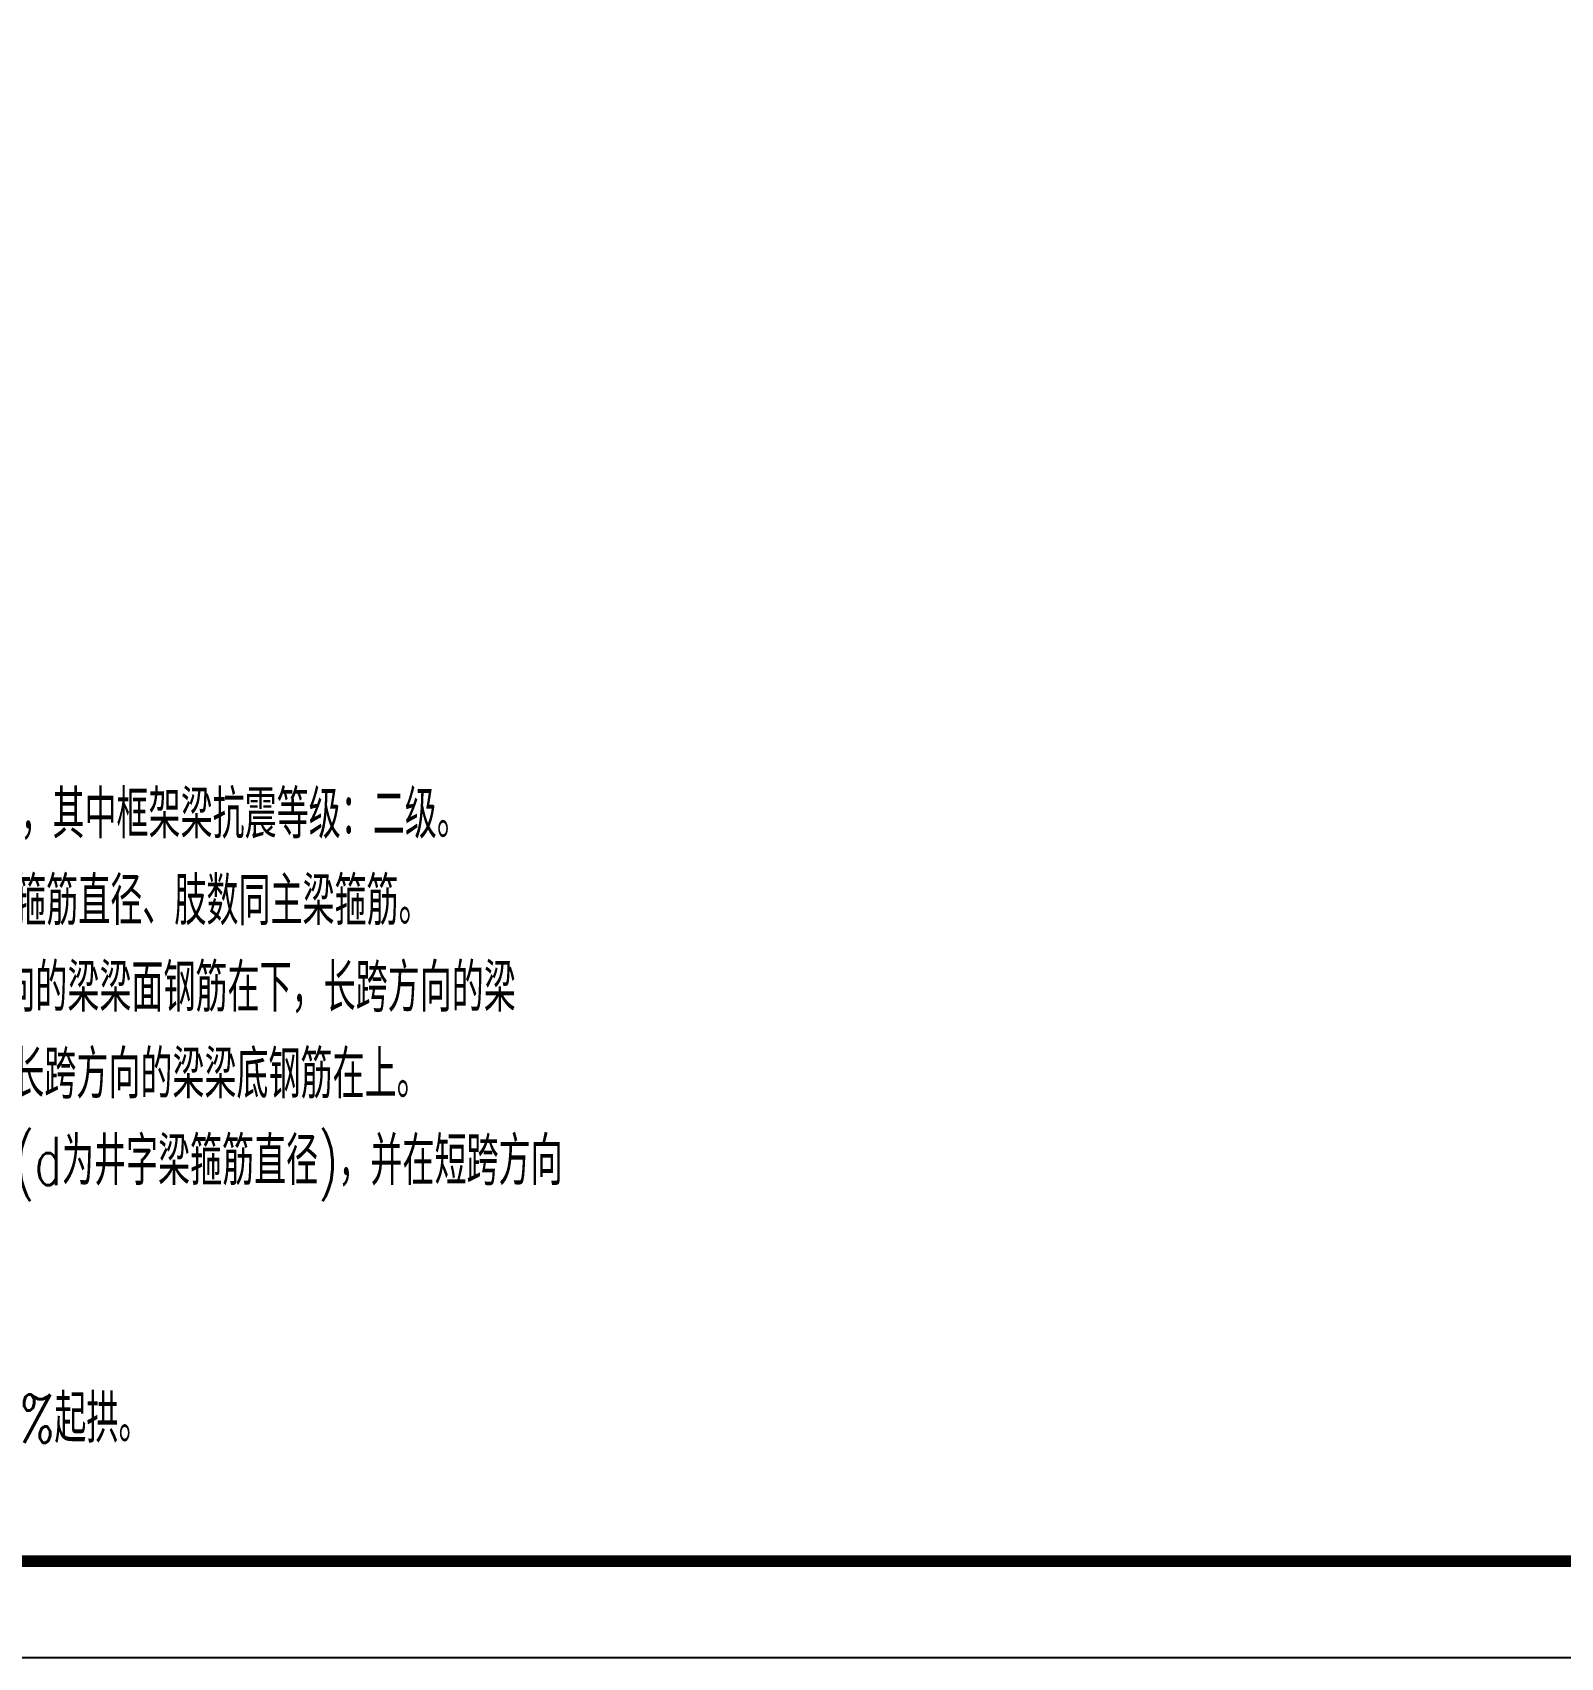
# Model space of a CAD drawing. Extents: x -441005 to 725361, y -182459 to 319313.
# Drawn here: x 347193 to 363055, y 54050 to 70925 of the extents above; entities that cross this region are included whole.
import ezdxf

# ---------------------------------------------------------------- set-up
doc = ezdxf.new("R2010")
doc.units = 0
doc.header["$LTSCALE"] = 100
doc.layers.get('0').update_dxf_attribs({"linetype": 'CONTINUOUS'})
doc.layers.add('图框', color=7, linetype='CONTINUOUS')
doc.layers.add('文字标注', color=4, linetype='CONTINUOUS')
doc.styles.add('说明', font='romans.shx', dxfattribs={"width": 0.7, "bigfont": 'dxfs.shx'})

# ---------------------------------------------------------------- blocks, each defined once
blk = doc.blocks.new('A2+1_2')
at = {"layer": '图框'}
blk.add_lwpolyline([(0, 0), (89100, 0), (89100, 42000), (0, 42000)], close=True, dxfattribs=at)
at = {"layer": '图框', "const_width": 120}
blk.add_lwpolyline([(2500, 1000), (88100, 1000), (88100, 41000), (2500, 41000)], close=True, dxfattribs=at)

msp = doc.modelspace()

# ---------------------------------------------------------------- block references
msp.add_blockref('A2+1_2', (284450, 54050))

# ---------------------------------------------------------------- texts
at = {"layer": '文字标注', "style": '说明', "width": 0.7}
for s, p in [('1. 梁配筋应按照16G101-1中梁构造标准要求进行施工，其中框架梁抗震等级：二级。', (337887.5, 62555.7)), ('2. 主次梁相交处在主梁上的次梁两侧均设吊箍3%%160d@50，箍筋直径、肢数同主梁箍筋。', (337887.5, 61655.7)), ('3. 图中所有井字梁及井字框架梁相交处的梁面钢筋，短跨方向的梁梁面钢筋在下，长跨方向的梁', (337887.5, 60755.7)), ('   梁面钢筋在上；梁底钢筋，短跨方向的梁梁底钢筋在下，长跨方向的梁梁底钢筋在上。', (337887.5, 59855.7)), ('4. 所有井字梁及井字框架梁相交处两侧各设2%%160d@50吊箍(d为井字梁箍筋直径)，并在短跨方向', (337887.5, 58955.7))]:
    msp.add_text(s, height=500, dxfattribs=at).set_placement(p)
at = {"layer": '文字标注', "color": 1, "style": '说明', "width": 0.7}
msp.add_text('6. 对跨度不小于4m的现浇钢筋混凝土梁，按梁跨度的0.2%%%起拱。', height=500, dxfattribs=at).set_placement((337887.5, 56280.7))

doc.saveas('drawing.dxf')
